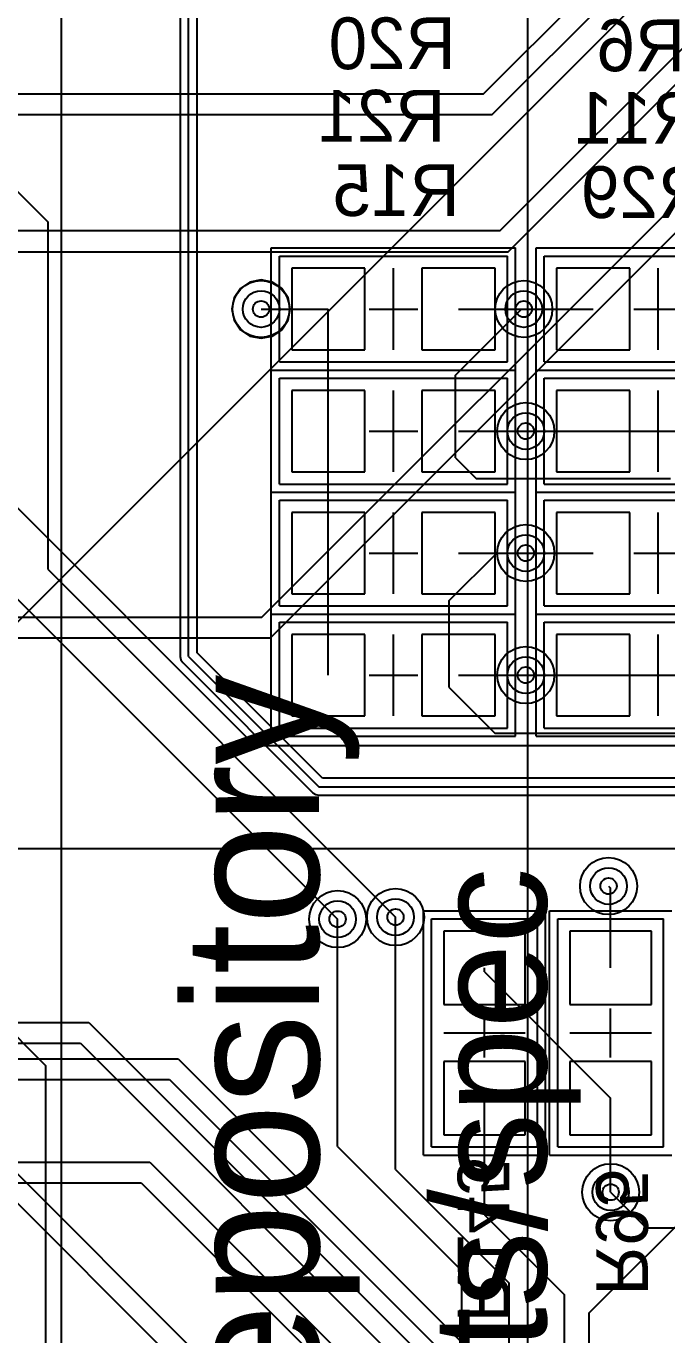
# Model space of a CAD drawing. Extents: x 28 to 300, y 18 to 330.
# Drawn here: x 153.87 to 161.73, y 160.37 to 176.44 of the extents above; entities that cross this region are included whole.
import ezdxf

# ---------------------------------------------------------------- set-up
doc = ezdxf.new("R2010")
doc.units = 0
for name, color, linetype in [('BOTTOMLAYER', 5, 'CONTINUOUS'), ('BOTTOMOVERLAY', 54, 'CONTINUOUS'), ('BOTTOMPASTE', 16, 'CONTINUOUS'), ('BOTTOMSOLDER', 6, 'CONTINUOUS'), ('DRILLDRAWING', 1, 'CONTINUOUS'), ('INTERNALPLANE1', 76, 'CONTINUOUS'), ('INTERNALPLANE6', 136, 'CONTINUOUS'), ('MECHANICAL11', 56, 'CONTINUOUS'), ('MECHANICAL14', 56, 'CONTINUOUS'), ('MECHANICAL15', 56, 'CONTINUOUS'), ('MECHANICAL8', 56, 'CONTINUOUS'), ('MIDLAYER1', 16, 'CONTINUOUS'), ('MIDLAYER3', 90, 'CONTINUOUS'), ('MULTILAYER', 9, 'CONTINUOUS'), ('TOPLAYER', 1, 'CONTINUOUS'), ('TOPOVERLAY', 2, 'CONTINUOUS'), ('VIAHOLELAYER', 16, 'CONTINUOUS')]:
    doc.layers.add(name, color=color, linetype=linetype)

msp = doc.modelspace()

# ---------------------------------------------------------------- linework, layer by layer
at = {"layer": 'BOTTOMLAYER'}
for p, q in [((157.127, 173.469), (157.127, 172.469)), ((158.027, 173.469), (157.127, 173.469)), ((158.027, 172.469), (158.027, 173.469)), ((158.727, 173.469), (158.727, 172.469)), ((159.627, 173.469), (158.727, 173.469)), ((159.627, 172.469), (159.627, 173.469)), ((160.378, 173.469), (160.378, 172.469)), ((161.278, 173.469), (160.378, 173.469)), ((161.278, 172.469), (161.278, 173.469)), ((151.341, 172.944), (156.675, 167.61)), ((156.751, 172.969), (157.577, 172.969)), ((157.577, 171.47), (157.577, 172.969)), ((159.177, 172.969), (159.977, 172.969)), ((159.977, 172.969), (160.828, 172.969)), ((157.127, 172.469), (158.027, 172.469)), ((158.727, 172.469), (159.627, 172.469)), ((160.378, 172.469), (161.278, 172.469)), ((157.127, 171.97), (157.127, 170.97)), ((158.027, 171.97), (157.127, 171.97)), ((158.027, 170.97), (158.027, 171.97)), ((158.727, 171.97), (158.727, 170.97)), ((159.627, 171.97), (158.727, 171.97)), ((159.627, 170.97), (159.627, 171.97)), ((160.378, 171.97), (160.378, 170.97)), ((161.278, 171.97), (160.378, 171.97)), ((161.278, 170.97), (161.278, 171.97)), ((157.577, 169.972), (157.577, 171.47)), ((159.177, 171.47), (160.002, 171.47)), ((160.002, 171.47), (160.828, 171.47)), ((157.127, 170.97), (158.027, 170.97)), ((158.727, 170.97), (159.627, 170.97)), ((160.378, 170.97), (161.278, 170.97)), ((157.127, 170.472), (157.127, 169.472)), ((158.027, 170.472), (157.127, 170.472)), ((158.027, 169.472), (158.027, 170.472)), ((158.727, 170.472), (158.727, 169.472)), ((159.627, 170.472), (158.727, 170.472)), ((159.627, 169.472), (159.627, 170.472)), ((160.378, 170.472), (160.378, 169.472)), ((161.278, 170.472), (160.378, 170.472)), ((161.278, 169.472), (161.278, 170.472)), ((157.577, 168.473), (157.577, 169.972)), ((159.177, 169.972), (160.002, 169.972)), ((160.002, 169.972), (160.828, 169.972)), ((157.127, 169.472), (158.027, 169.472)), ((158.727, 169.472), (159.627, 169.472)), ((160.378, 169.472), (161.278, 169.472)), ((157.127, 168.973), (157.127, 167.973)), ((158.027, 168.973), (157.127, 168.973)), ((158.027, 167.973), (158.027, 168.973)), ((158.727, 168.973), (158.727, 167.973)), ((159.627, 168.973), (158.727, 168.973)), ((159.627, 167.973), (159.627, 168.973)), ((160.378, 168.973), (160.378, 167.973)), ((161.278, 168.973), (160.378, 168.973)), ((161.278, 167.973), (161.278, 168.973)), ((148.944, 168.842), (154.109, 163.676)), ((159.177, 168.473), (160.002, 168.473)), ((160.002, 168.473), (160.828, 168.473)), ((157.127, 167.973), (158.027, 167.973)), ((158.727, 167.973), (159.627, 167.973)), ((160.378, 167.973), (161.278, 167.973)), ((156.675, 167.61), (165.184, 167.61)), ((163.406, 166.34), (152.357, 166.34)), ((161.018, 165.882), (161.044, 165.857)), ((161.044, 164.879), (161.044, 165.857)), ((157.691, 162.682), (157.691, 165.476)), ((158.402, 162.403), (158.402, 165.501)), ((159.994, 165.329), (158.994, 165.329)), ((158.994, 165.329), (158.994, 164.429)), ((159.994, 164.429), (159.994, 165.329)), ((161.544, 165.329), (160.544, 165.329)), ((160.544, 165.329), (160.544, 164.429)), ((161.544, 164.429), (161.544, 165.329)), ((159.494, 164.828), (159.494, 164.879)), ((159.494, 164.828), (161.044, 163.279)), ((158.994, 164.429), (159.994, 164.429)), ((160.544, 164.429), (161.544, 164.429)), ((154.109, 154.486), (154.109, 163.676)), ((159.994, 163.729), (158.994, 163.729)), ((158.994, 163.729), (158.994, 162.829)), ((159.994, 162.829), (159.994, 163.729)), ((161.544, 163.729), (160.544, 163.729)), ((160.544, 163.729), (160.544, 162.829)), ((161.544, 162.829), (161.544, 163.729)), ((159.494, 161.844), (159.494, 163.279)), ((161.044, 162.123), (161.044, 163.279)), ((158.994, 162.829), (159.994, 162.829)), ((160.544, 162.829), (161.544, 162.829)), ((157.691, 162.682), (159.215, 161.158)), ((158.402, 162.403), (159.799, 161.006)), ((160.78, 160.64), (162.542, 162.403)), ((159.494, 161.844), (160.477, 160.861)), ((159.215, 147.315), (159.215, 161.158)), ((159.799, 147.315), (159.799, 161.006)), ((160.477, 142.449), (160.477, 160.861)), ((160.78, 142.99), (160.78, 160.64))]:
    msp.add_line(p, q, dxfattribs=at)
for centre in [(156.751, 172.969), (159.977, 172.969), (160.002, 171.47), (160.002, 169.972), (160.002, 168.473), (161.018, 165.882), (158.402, 165.501), (157.691, 165.476), (161.044, 162.123)]:
    msp.add_circle(centre, 0.225, dxfattribs=at)
at = {"layer": 'BOTTOMOVERLAY'}
for p, q in [((158.377, 172.469), (158.377, 173.469)), ((161.628, 172.469), (161.628, 173.469)), ((158.377, 170.97), (158.377, 171.97)), ((161.628, 170.97), (161.628, 171.97)), ((158.377, 169.472), (158.377, 170.472)), ((161.628, 169.472), (161.628, 170.472)), ((158.377, 167.973), (158.377, 168.973)), ((161.628, 167.973), (161.628, 168.973)), ((158.994, 164.079), (159.994, 164.079)), ((160.544, 164.079), (161.544, 164.079))]:
    msp.add_line(p, q, dxfattribs=at)
at = {"layer": 'BOTTOMPASTE'}
for p, q in [((157.127, 173.469), (157.127, 172.469)), ((158.027, 173.469), (157.127, 173.469)), ((158.027, 172.469), (158.027, 173.469)), ((158.727, 173.469), (158.727, 172.469)), ((159.627, 173.469), (158.727, 173.469)), ((159.627, 172.469), (159.627, 173.469)), ((160.378, 173.469), (160.378, 172.469)), ((161.278, 173.469), (160.378, 173.469)), ((161.278, 172.469), (161.278, 173.469)), ((157.127, 172.469), (158.027, 172.469)), ((158.727, 172.469), (159.627, 172.469)), ((160.378, 172.469), (161.278, 172.469)), ((157.127, 171.97), (157.127, 170.97)), ((158.027, 171.97), (157.127, 171.97)), ((158.027, 170.97), (158.027, 171.97)), ((158.727, 171.97), (158.727, 170.97)), ((159.627, 171.97), (158.727, 171.97)), ((159.627, 170.97), (159.627, 171.97)), ((160.378, 171.97), (160.378, 170.97)), ((161.278, 171.97), (160.378, 171.97)), ((161.278, 170.97), (161.278, 171.97)), ((157.127, 170.97), (158.027, 170.97)), ((158.727, 170.97), (159.627, 170.97)), ((160.378, 170.97), (161.278, 170.97)), ((157.127, 170.472), (157.127, 169.472)), ((158.027, 170.472), (157.127, 170.472)), ((158.027, 169.472), (158.027, 170.472)), ((158.727, 170.472), (158.727, 169.472)), ((159.627, 170.472), (158.727, 170.472)), ((159.627, 169.472), (159.627, 170.472)), ((160.378, 170.472), (160.378, 169.472)), ((161.278, 170.472), (160.378, 170.472)), ((161.278, 169.472), (161.278, 170.472)), ((157.127, 169.472), (158.027, 169.472)), ((158.727, 169.472), (159.627, 169.472)), ((160.378, 169.472), (161.278, 169.472)), ((157.127, 168.973), (157.127, 167.973)), ((158.027, 168.973), (157.127, 168.973)), ((158.027, 167.973), (158.027, 168.973)), ((158.727, 168.973), (158.727, 167.973)), ((159.627, 168.973), (158.727, 168.973)), ((159.627, 167.973), (159.627, 168.973)), ((160.378, 168.973), (160.378, 167.973)), ((161.278, 168.973), (160.378, 168.973)), ((161.278, 167.973), (161.278, 168.973)), ((157.127, 167.973), (158.027, 167.973)), ((158.727, 167.973), (159.627, 167.973)), ((160.378, 167.973), (161.278, 167.973)), ((159.994, 165.329), (158.994, 165.329)), ((158.994, 165.329), (158.994, 164.429)), ((159.994, 164.429), (159.994, 165.329)), ((161.544, 165.329), (160.544, 165.329)), ((160.544, 165.329), (160.544, 164.429)), ((161.544, 164.429), (161.544, 165.329)), ((158.994, 164.429), (159.994, 164.429)), ((160.544, 164.429), (161.544, 164.429)), ((159.994, 163.729), (158.994, 163.729)), ((158.994, 163.729), (158.994, 162.829)), ((159.994, 162.829), (159.994, 163.729)), ((161.544, 163.729), (160.544, 163.729)), ((160.544, 163.729), (160.544, 162.829)), ((161.544, 162.829), (161.544, 163.729)), ((158.994, 162.829), (159.994, 162.829)), ((160.544, 162.829), (161.544, 162.829))]:
    msp.add_line(p, q, dxfattribs=at)
at = {"layer": 'BOTTOMSOLDER'}
for p, q in [((157.127, 173.469), (157.127, 172.469)), ((158.027, 173.469), (157.127, 173.469)), ((158.027, 172.469), (158.027, 173.469)), ((158.727, 173.469), (158.727, 172.469)), ((159.627, 173.469), (158.727, 173.469)), ((159.627, 172.469), (159.627, 173.469)), ((160.378, 173.469), (160.378, 172.469)), ((161.278, 173.469), (160.378, 173.469)), ((161.278, 172.469), (161.278, 173.469)), ((157.127, 172.469), (158.027, 172.469)), ((158.727, 172.469), (159.627, 172.469)), ((160.378, 172.469), (161.278, 172.469)), ((157.127, 171.97), (157.127, 170.97)), ((158.027, 171.97), (157.127, 171.97)), ((158.027, 170.97), (158.027, 171.97)), ((158.727, 171.97), (158.727, 170.97)), ((159.627, 171.97), (158.727, 171.97)), ((159.627, 170.97), (159.627, 171.97)), ((160.378, 171.97), (160.378, 170.97)), ((161.278, 171.97), (160.378, 171.97)), ((161.278, 170.97), (161.278, 171.97)), ((157.127, 170.97), (158.027, 170.97)), ((158.727, 170.97), (159.627, 170.97)), ((160.378, 170.97), (161.278, 170.97)), ((157.127, 170.472), (157.127, 169.472)), ((158.027, 170.472), (157.127, 170.472)), ((158.027, 169.472), (158.027, 170.472)), ((158.727, 170.472), (158.727, 169.472)), ((159.627, 170.472), (158.727, 170.472)), ((159.627, 169.472), (159.627, 170.472)), ((160.378, 170.472), (160.378, 169.472)), ((161.278, 170.472), (160.378, 170.472)), ((161.278, 169.472), (161.278, 170.472)), ((157.127, 169.472), (158.027, 169.472)), ((158.727, 169.472), (159.627, 169.472)), ((160.378, 169.472), (161.278, 169.472)), ((157.127, 168.973), (157.127, 167.973)), ((158.027, 168.973), (157.127, 168.973)), ((158.027, 167.973), (158.027, 168.973)), ((158.727, 168.973), (158.727, 167.973)), ((159.627, 168.973), (158.727, 168.973)), ((159.627, 167.973), (159.627, 168.973)), ((160.378, 168.973), (160.378, 167.973)), ((161.278, 168.973), (160.378, 168.973)), ((161.278, 167.973), (161.278, 168.973)), ((157.127, 167.973), (158.027, 167.973)), ((158.727, 167.973), (159.627, 167.973)), ((160.378, 167.973), (161.278, 167.973)), ((159.994, 165.329), (158.994, 165.329)), ((158.994, 165.329), (158.994, 164.429)), ((159.994, 164.429), (159.994, 165.329)), ((161.544, 165.329), (160.544, 165.329)), ((160.544, 165.329), (160.544, 164.429)), ((161.544, 164.429), (161.544, 165.329)), ((158.994, 164.429), (159.994, 164.429)), ((160.544, 164.429), (161.544, 164.429)), ((159.994, 163.729), (158.994, 163.729)), ((158.994, 163.729), (158.994, 162.829)), ((159.994, 162.829), (159.994, 163.729)), ((161.544, 163.729), (160.544, 163.729)), ((160.544, 163.729), (160.544, 162.829)), ((161.544, 162.829), (161.544, 163.729)), ((158.994, 162.829), (159.994, 162.829)), ((160.544, 162.829), (161.544, 162.829))]:
    msp.add_line(p, q, dxfattribs=at)
at = {"layer": 'DRILLDRAWING'}
for centre in [(156.751, 172.969), (159.977, 172.969), (160.002, 171.47), (160.002, 169.972), (160.002, 168.473), (161.018, 165.882), (157.691, 165.476), (158.402, 165.501), (161.044, 162.123)]:
    msp.add_circle(centre, 0.1, dxfattribs=at)
at = {"layer": 'INTERNALPLANE1'}
for p, q in [((155.758, 176.902), (155.758, 168.702)), ((155.862, 168.702), (155.862, 176.945)), ((155.966, 168.745), (155.966, 176.884)), ((155.758, 168.702), (155.758, 168.702)), ((155.758, 168.702), (155.766, 168.662)), ((155.766, 168.662), (155.789, 168.628)), ((155.789, 168.628), (157.388, 167.029)), ((155.862, 168.702), (157.461, 167.102)), ((157.504, 167.206), (155.966, 168.745)), ((164.278, 167.206), (157.504, 167.206)), ((157.388, 167.029), (157.422, 167.007)), ((157.422, 167.007), (157.461, 166.999)), ((157.461, 167.102), (164.278, 167.102)), ((157.461, 166.999), (157.461, 166.999)), ((157.461, 166.999), (164.235, 166.999))]:
    msp.add_line(p, q, dxfattribs=at)
for centre in [(156.751, 172.969), (159.977, 172.969), (160.002, 171.47), (160.002, 169.972), (160.002, 168.473), (157.691, 165.476), (158.402, 165.501), (161.044, 162.123)]:
    msp.add_circle(centre, 0.35, dxfattribs=at)
at = {"layer": 'INTERNALPLANE6'}
for centre in [(159.977, 172.969), (160.002, 171.47), (160.002, 169.972), (160.002, 168.473), (161.018, 165.882), (157.691, 165.476), (158.402, 165.501), (161.044, 162.123)]:
    msp.add_circle(centre, 0.35, dxfattribs=at)
at = {"layer": 'MECHANICAL11'}
msp.add_line((154.3, 116.399), (154.3, 185.399), dxfattribs=at)
msp.add_line((154.3, 116.399), (154.3, 185.399), dxfattribs=at)
at = {"layer": 'MECHANICAL14'}
for p, q in [((156.977, 173.619), (159.777, 173.619)), ((156.977, 172.319), (156.977, 173.619)), ((159.777, 172.319), (159.777, 173.619)), ((160.228, 173.619), (163.028, 173.619)), ((160.228, 172.319), (160.228, 173.619)), ((156.977, 172.319), (159.777, 172.319)), ((160.228, 172.319), (163.028, 172.319)), ((156.977, 172.12), (159.777, 172.12)), ((156.977, 170.82), (156.977, 172.12)), ((159.777, 170.82), (159.777, 172.12)), ((160.228, 172.12), (163.028, 172.12)), ((160.228, 170.82), (160.228, 172.12)), ((156.977, 170.82), (159.777, 170.82)), ((160.228, 170.82), (163.028, 170.82)), ((156.977, 170.622), (159.777, 170.622)), ((156.977, 169.322), (156.977, 170.622)), ((159.777, 169.322), (159.777, 170.622)), ((160.228, 170.622), (163.028, 170.622)), ((160.228, 169.322), (160.228, 170.622)), ((156.977, 169.322), (159.777, 169.322)), ((160.228, 169.322), (163.028, 169.322)), ((156.977, 169.123), (159.777, 169.123)), ((156.977, 167.823), (156.977, 169.123)), ((159.777, 167.823), (159.777, 169.123)), ((160.228, 169.123), (163.028, 169.123)), ((160.228, 167.823), (160.228, 169.123)), ((156.977, 167.823), (159.777, 167.823)), ((160.228, 167.823), (163.028, 167.823)), ((158.844, 165.479), (160.144, 165.479)), ((158.844, 162.679), (158.844, 165.479)), ((160.144, 162.679), (160.144, 165.479)), ((160.394, 165.479), (161.694, 165.479)), ((160.394, 162.679), (160.394, 165.479)), ((161.694, 162.679), (161.694, 165.479)), ((158.844, 162.679), (160.144, 162.679)), ((160.394, 162.679), (161.694, 162.679))]:
    msp.add_line(p, q, dxfattribs=at)
at = {"layer": 'MECHANICAL15'}
for p, q in [((156.877, 172.219), (156.877, 173.719)), ((156.877, 173.719), (159.877, 173.719)), ((159.877, 172.219), (159.877, 173.719)), ((160.128, 172.219), (160.128, 173.719)), ((160.128, 173.719), (163.128, 173.719)), ((158.377, 172.669), (158.377, 173.269)), ((161.628, 172.669), (161.628, 173.269)), ((158.077, 172.969), (158.677, 172.969)), ((161.328, 172.969), (161.928, 172.969)), ((156.877, 170.72), (156.877, 172.22)), ((156.877, 172.22), (159.877, 172.22)), ((156.877, 172.219), (159.877, 172.219)), ((159.877, 170.72), (159.877, 172.22)), ((160.128, 170.72), (160.128, 172.22)), ((160.128, 172.22), (163.128, 172.22)), ((160.128, 172.219), (163.128, 172.219)), ((158.377, 171.17), (158.377, 171.77)), ((161.628, 171.17), (161.628, 171.77)), ((158.077, 171.47), (158.677, 171.47)), ((161.328, 171.47), (161.928, 171.47)), ((156.877, 169.222), (156.877, 170.722)), ((156.877, 170.722), (159.877, 170.722)), ((156.877, 170.72), (159.877, 170.72)), ((159.877, 169.222), (159.877, 170.722)), ((160.128, 169.222), (160.128, 170.722)), ((160.128, 170.722), (163.128, 170.722)), ((160.128, 170.72), (163.128, 170.72)), ((158.377, 169.672), (158.377, 170.272)), ((161.628, 169.672), (161.628, 170.272)), ((158.077, 169.972), (158.677, 169.972)), ((161.328, 169.972), (161.928, 169.972)), ((156.877, 167.723), (156.877, 169.223)), ((156.877, 169.223), (159.877, 169.223)), ((156.877, 169.222), (159.877, 169.222)), ((159.877, 167.723), (159.877, 169.223)), ((160.128, 167.723), (160.128, 169.223)), ((160.128, 169.223), (163.128, 169.223)), ((160.128, 169.222), (163.128, 169.222)), ((158.377, 168.173), (158.377, 168.773)), ((161.628, 168.173), (161.628, 168.773)), ((158.077, 168.473), (158.677, 168.473)), ((161.328, 168.473), (161.928, 168.473)), ((156.877, 167.723), (159.877, 167.723)), ((160.128, 167.723), (163.128, 167.723)), ((158.744, 162.579), (158.744, 165.579)), ((158.744, 165.579), (160.244, 165.579)), ((160.244, 162.579), (160.244, 165.579)), ((160.294, 162.579), (160.294, 165.579)), ((160.294, 165.579), (161.794, 165.579)), ((159.494, 163.779), (159.494, 164.379)), ((161.044, 163.779), (161.044, 164.379)), ((159.194, 164.079), (159.794, 164.079)), ((160.744, 164.079), (161.344, 164.079)), ((158.744, 162.579), (160.244, 162.579)), ((160.294, 162.579), (161.794, 162.579))]:
    msp.add_line(p, q, dxfattribs=at)
at = {"layer": 'MECHANICAL8'}
msp.add_line((160.025, 144.85), (160.025, 194.55), dxfattribs=at)
at = {"layer": 'MIDLAYER1'}
for p, q in [((159.482, 175.611), (167.544, 183.673)), ((159.588, 175.357), (167.649, 183.419)), ((159.688, 173.934), (168.511, 182.757)), ((159.785, 173.672), (168.613, 182.5)), ((156.76, 169.184), (169.258, 181.682)), ((156.865, 168.93), (169.363, 181.428)), ((149.597, 175.611), (159.482, 175.611)), ((149.702, 175.357), (159.588, 175.357)), ((149.979, 173.934), (159.688, 173.934)), ((149.994, 173.672), (159.785, 173.672)), ((149.766, 169.184), (156.76, 169.184)), ((150.401, 168.93), (156.865, 168.93))]:
    msp.add_line(p, q, dxfattribs=at)
for centre in [(156.751, 172.969), (159.977, 172.969), (160.002, 171.47), (160.002, 169.972), (160.002, 168.473), (161.018, 165.882), (158.402, 165.501), (157.691, 165.476), (161.044, 162.123)]:
    msp.add_circle(centre, 0.225, dxfattribs=at)
at = {"layer": 'MIDLAYER3'}
for p, q in [((161.671, 177.038), (153.36, 168.727)), ((156.614, 173.3), (156.497, 173.223)), ((156.751, 173.328), (156.614, 173.3)), ((156.888, 173.3), (156.751, 173.328)), ((157.005, 173.223), (156.888, 173.3)), ((156.419, 173.106), (156.392, 172.969)), ((156.497, 173.223), (156.419, 173.106)), ((157.083, 173.106), (157.005, 173.223)), ((157.11, 172.969), (157.083, 173.106)), ((156.392, 172.969), (156.419, 172.832)), ((157.083, 172.832), (157.11, 172.969)), ((159.139, 172.156), (159.951, 172.969)), ((159.951, 172.969), (159.977, 172.969)), ((156.419, 172.832), (156.497, 172.715)), ((157.005, 172.715), (157.083, 172.832)), ((156.497, 172.715), (156.614, 172.637)), ((156.614, 172.637), (156.751, 172.61)), ((156.751, 172.61), (156.888, 172.637)), ((156.888, 172.637), (157.005, 172.715)), ((159.139, 171.14), (159.139, 172.156)), ((160.002, 171.47), (161.983, 171.47)), ((159.139, 171.14), (159.393, 170.886)), ((159.393, 170.886), (161.78, 170.886)), ((149.879, 164.207), (154.638, 164.207)), ((154.638, 164.207), (161.966, 156.879)), ((149.773, 163.953), (154.533, 163.953)), ((154.533, 163.953), (161.861, 156.625)), ((153.448, 162.657), (160.716, 155.388)), ((153.343, 162.403), (160.602, 155.143))]:
    msp.add_line(p, q, dxfattribs=at)
for centre in [(156.751, 172.969), (159.977, 172.969), (160.002, 171.47), (160.002, 169.972), (160.002, 168.473), (161.018, 165.882), (158.402, 165.501), (157.691, 165.476), (161.044, 162.123)]:
    msp.add_circle(centre, 0.225, dxfattribs=at)
at = {"layer": 'MULTILAYER'}
for centre in [(156.751, 172.969), (159.977, 172.969), (160.002, 171.47), (160.002, 169.972), (160.002, 168.473), (161.018, 165.882), (158.402, 165.501), (157.691, 165.476), (161.044, 162.123)]:
    msp.add_circle(centre, 0.225, dxfattribs=at)
at = {"layer": 'TOPLAYER'}
for p, q in [((151.011, 177.16), (154.135, 174.036)), ((154.135, 169.769), (154.135, 174.036)), ((159.062, 169.388), (159.647, 169.972)), ((159.647, 169.972), (160.002, 169.972)), ((154.135, 169.769), (158.402, 165.501)), ((153.703, 169.464), (157.691, 165.476)), ((159.062, 168.321), (159.062, 169.388)), ((160.002, 168.473), (164.066, 168.473)), ((159.062, 168.321), (159.621, 167.762)), ((159.621, 167.762), (164.45, 167.762)), ((149.068, 163.762), (155.732, 163.762)), ((155.732, 163.762), (162.687, 156.807)), ((149.068, 163.508), (155.626, 163.508)), ((155.626, 163.508), (162.581, 156.553)), ((147.798, 162.492), (155.384, 162.492)), ((155.384, 162.492), (162.162, 155.714)), ((147.798, 162.238), (155.279, 162.238)), ((155.279, 162.238), (162.057, 155.46)), ((161.044, 162.123), (161.479, 161.687)), ((161.479, 161.687), (164.529, 161.687))]:
    msp.add_line(p, q, dxfattribs=at)
for centre in [(156.751, 172.969), (159.977, 172.969), (160.002, 171.47), (160.002, 169.972), (160.002, 168.473), (161.018, 165.882), (158.402, 165.501), (157.691, 165.476), (161.044, 162.123)]:
    msp.add_circle(centre, 0.225, dxfattribs=at)
at = {"layer": 'TOPOVERLAY'}
msp.add_line((154.3, 116.4), (154.3, 185.4), dxfattribs=at)
at = {"layer": 'VIAHOLELAYER'}
for centre in [(156.751, 172.969), (159.977, 172.969), (160.002, 171.47), (160.002, 169.972), (160.002, 168.473), (161.018, 165.882), (157.691, 165.476), (158.402, 165.501), (161.044, 162.123)]:
    msp.add_circle(centre, 0.1, dxfattribs=at)

# ---------------------------------------------------------------- texts
at = {"layer": 'BOTTOMOVERLAY', "text_generation_flag": 2}
for s, rotation, p in [('R20', 360, (159.139, 175.915)), ('R6', 360, (161.958, 175.89)), ('R21', 360, (159.012, 175.026)), ('R11', 360, (162.161, 175.001)), ('R15', 360, (159.189, 174.112)), ('R29', 360, (162.237, 174.087)), ('R145', 270, (159.164, 160.523)), ('R95', 270, (160.866, 160.853))]:
    msp.add_text(s, height=0.635, rotation=rotation, dxfattribs=at).set_placement(p)
at = {"layer": 'TOPOVERLAY'}
for s, height, p in [('Open Hardware Repository', 1.651, (157.462, 141.727)), ('http://ohwr.org/projects/spec', 1.397, (160.256, 142.641))]:
    msp.add_text(s, height=height, rotation=90, dxfattribs=at).set_placement(p)

doc.saveas('drawing.dxf')
